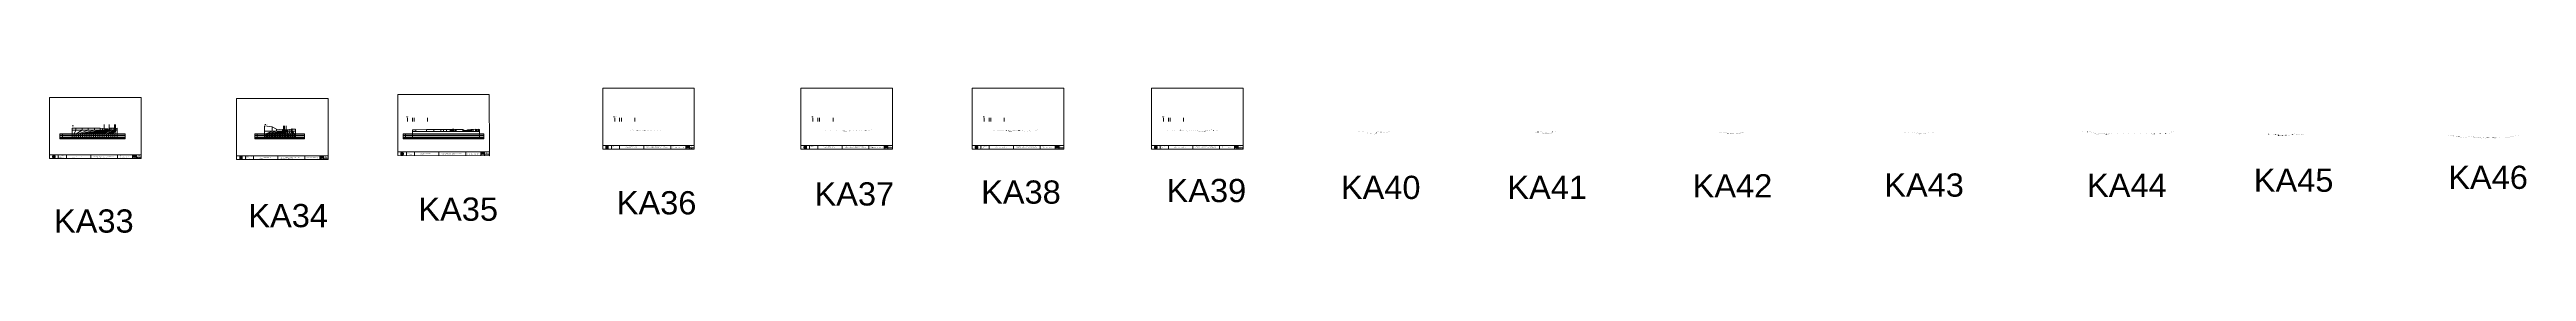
# Model space of a CAD drawing. Header units: millimetres. Extents: x -4102225 to 9709333, y -443196 to 2258209.
# Drawn here: x 2904856 to 9709333, y -163305 to 236074 of the extents above; entities that cross this region are included whole.
import ezdxf

# ---------------------------------------------------------------- set-up
doc = ezdxf.new("R2010")
doc.units = ezdxf.units.MM
doc.header["$PDMODE"] = 35
doc.header["$PDSIZE"] = 20
doc.layers.get('0').update_dxf_attribs({"lineweight": 0})
doc.layers.add('geo', color=7, linetype='Continuous', lineweight=0)
doc.styles.get("Standard").update_dxf_attribs({"font": 'arial.ttf'})

# ---------------------------------------------------------------- blocks, each defined once
blk = doc.blocks.new('Geomatics_Circle_SPT')
at = {"layer": 'geo', "color": 2, "linetype": 'Continuous', "lineweight": 0}
for p, q in [((-25, 5), (-5, 25)), ((0, 25), (-25, 0)), ((-25, -5), (5, 25)), ((5, -25), (-25, 5)), ((-25, 0), (0, -25)), ((-10, 23), (-23, 10)), ((10, 23), (-23, -10)), ((-23, 10), (10, -23)), ((-21, 14), (-14, 21)), ((-21, -14), (14, 21)), ((14, -21), (-21, 14)), ((0, 0), (-18, 18)), ((0, 0), (-18, -18)), ((-14, 21), (21, -14)), ((21, 14), (-14, -21)), ((23, -10), (-10, 23)), ((-10, -23), (23, 10)), ((-5, 25), (25, -5)), ((25, 5), (-5, -25)), ((25, 0), (0, 25)), ((0, 0), (18, 18)), ((0, 0), (18, -18)), ((0, -25), (25, 0)), ((5, 25), (25, 5)), ((23, 10), (10, 23)), ((14, 21), (21, 14)), ((18, 18), (18, 18)), ((-5, -25), (-25, -5)), ((-23, -10), (-10, -23)), ((-14, -21), (-21, -14)), ((-18, -18), (-18, -18)), ((25, -5), (5, -25)), ((5, -25), (5, -25)), ((10, -23), (23, -10)), ((21, -14), (14, -21)), ((18, -18), (18, -18))]:
    blk.add_line(p, q, dxfattribs=at)
at = {"layer": 'geo', "color": 1, "linetype": 'Continuous', "lineweight": 0}
for p, q in [((5, 25), (-25, 5)), ((-5, 25), (-25, -5)), ((-25, 0), (10, 23)), ((-25, 0), (-10, 23)), ((14, 21), (-25, -5)), ((-14, 21), (-25, 5)), ((21, 14), (-25, 5)), ((-21, 14), (-25, -5)), ((-25, 0), (23, 10)), ((-25, 0), (-23, 10)), ((0, 0), (-25, 5)), ((-25, 5), (-21, -14)), ((-25, 5), (-5, -25)), ((-25, 5), (14, -21)), ((-25, 5), (-25, 5)), ((0, 0), (-25, -5)), ((-23, -10), (-25, 0)), ((-10, -23), (-25, 0)), ((10, -23), (-25, 0)), ((-23, 10), (0, 25)), ((-23, -10), (0, 25)), ((-23, 10), (18, 18)), ((-23, -10), (18, 18)), ((-23, 10), (-18, 18)), ((-23, -10), (-18, 18)), ((-18, -18), (-23, 10)), ((0, -25), (-23, 10)), ((-23, 10), (18, -18)), ((-23, 10), (25, 0)), ((-23, 9), (-23, 9)), ((-23, -10), (25, 0)), ((-5, 25), (-21, 14)), ((5, 25), (-21, -14)), ((14, 21), (-21, 14)), ((-14, 21), (-21, -14)), ((0, 0), (-21, 14)), ((-21, 14), (-14, -21)), ((-21, 14), (5, -25)), ((-21, 14), (-21, 14)), ((25, 5), (-21, 14)), ((0, 0), (-21, -14)), ((-18, 18), (10, 23)), ((-18, 18), (-10, 23)), ((-18, -18), (10, 23)), ((-18, -18), (-10, 23)), ((-10, -23), (-18, 18)), ((-18, 18), (10, -23)), ((-18, 18), (23, -10)), ((-18, 18), (-18, 18)), ((-18, 18), (23, 10)), ((-18, -18), (23, 10)), ((5, 25), (-14, 21)), ((-5, 25), (-14, -21)), ((0, 0), (-14, 21)), ((-14, 21), (-5, -25)), ((-14, 21), (-14, 21)), ((25, -5), (-14, 21)), ((21, 14), (-14, 21)), ((-14, -21), (25, 5)), ((0, 0), (-14, -21)), ((-10, 23), (0, 25)), ((-10, -23), (0, 25)), ((-10, 23), (0, -25)), ((-10, 23), (18, -18)), ((-10, 23), (-10, 23)), ((-10, 23), (25, 0)), ((-10, 23), (18, 18)), ((-10, -23), (18, 18)), ((25, 0), (-10, -23)), ((0, 0), (-5, 25)), ((-5, 25), (-5, 25)), ((21, -14), (-5, 25)), ((25, 5), (-5, 25)), ((14, 21), (-5, 25)), ((-5, -25), (21, 14)), ((0, 0), (-5, -25)), ((0, 0), (5, 25)), ((0, 25), (10, -23)), ((0, 25), (0, 25)), ((0, 25), (23, -10)), ((0, 25), (23, 10)), ((0, 25), (10, 23)), ((0, -25), (10, 23)), ((0, 0), (14, 21)), ((0, 0), (21, 14)), ((23, 10), (0, -25)), ((0, 0), (25, 5)), ((0, 0), (5, -25)), ((0, 0), (14, -21)), ((0, 0), (21, -14)), ((0, 0), (25, -5)), ((14, -21), (5, 25)), ((25, -5), (5, 25)), ((21, 14), (5, 25)), ((5, 25), (5, 25)), ((5, -25), (14, 21)), ((5, -25), (25, 5)), ((9, 23), (9, 23)), ((10, 23), (18, -18)), ((10, 23), (25, 0)), ((10, 23), (18, 18)), ((18, 18), (10, -23)), ((25, 0), (10, -23)), ((21, -14), (14, 21)), ((25, 5), (14, 21)), ((14, 21), (14, 21)), ((14, -21), (21, 14)), ((18, 18), (23, -10)), ((18, 18), (23, 10)), ((18, 18), (18, 18)), ((23, 10), (18, -18)), ((25, -5), (21, 14)), ((21, 14), (21, 14)), ((21, -14), (25, 5)), ((23, 10), (25, 0)), ((23, 10), (23, 10)), ((25, 0), (23, -10)), ((25, 5), (25, 5)), ((25, 0), (25, 0)), ((-25, 0), (-25, 0)), ((-25, 0), (23, -10)), ((-25, -5), (-25, -5)), ((-25, -5), (-14, -21)), ((-25, -5), (5, -25)), ((-25, -5), (21, -14)), ((-23, -10), (-23, -10)), ((-18, -18), (-23, -10)), ((0, -25), (-23, -10)), ((18, -18), (-23, -10)), ((-21, -14), (25, -5)), ((-21, -14), (-21, -14)), ((-21, -14), (-5, -25)), ((-21, -14), (14, -21)), ((23, -10), (-18, -18)), ((-18, -18), (-18, -18)), ((-10, -23), (-18, -18)), ((10, -23), (-18, -18)), ((-14, -21), (21, -14)), ((-14, -21), (-14, -21)), ((-14, -21), (5, -25)), ((18, -18), (-10, -23)), ((0, -25), (-10, -23)), ((-9, -23), (-9, -23)), ((-5, -25), (25, -5)), ((-5, -25), (14, -21)), ((-5, -25), (-5, -25)), ((23, -10), (0, -25)), ((10, -23), (0, -25)), ((0, -25), (0, -25)), ((5, -25), (21, -14)), ((5, -25), (5, -25)), ((18, -18), (10, -23)), ((10, -23), (10, -23)), ((14, -21), (25, -5)), ((14, -21), (14, -21)), ((23, -10), (18, -18)), ((18, -18), (18, -18)), ((21, -14), (21, -14)), ((23, -9), (23, -9)), ((25, -5), (25, -5))]:
    blk.add_line(p, q, dxfattribs=at)
at = {"layer": 'geo', "color": 114, "linetype": 'Continuous', "lineweight": 0}
for p, q in [((-25, 5), (14, 21)), ((18, 18), (-25, 0)), ((-25, -5), (21, 14)), ((-14, -21), (-25, 5)), ((10, 23), (-23, 10)), ((0, 0), (-23, 10)), ((-23, 10), (-10, -23)), ((0, 0), (-23, -10)), ((-21, 14), (5, 25)), ((-5, -25), (-21, 14)), ((25, 5), (-21, -14)), ((0, 25), (-18, 18)), ((-18, 18), (0, -25)), ((-14, 21), (-5, 25)), ((5, -25), (-14, 21)), ((0, 0), (-10, 23)), ((0, 0), (-10, -23)), ((-5, 25), (14, -21)), ((18, -18), (0, 25)), ((0, 0), (10, 23)), ((0, 0), (23, 10)), ((0, 0), (10, -23)), ((0, 0), (23, -10)), ((5, 25), (21, -14)), ((23, -10), (10, 23)), ((14, 21), (25, -5)), ((25, 0), (18, 18)), ((21, 14), (25, 5)), ((-25, 0), (-18, -18)), ((-21, -14), (-25, -5)), ((-18, -18), (25, 0)), ((25, -5), (-14, -21)), ((-10, -23), (23, -10)), ((21, -14), (-5, -25)), ((0, -25), (18, -18)), ((14, -21), (5, -25))]:
    blk.add_line(p, q, dxfattribs=at)
at = {"layer": 'geo', "color": 250, "linetype": 'Continuous', "lineweight": 0}
for p, q in [((25, 5), (-25, 5)), ((-25, 5), (-25, -5)), ((0, 0), (-25, 0)), ((-23, 10), (23, 10)), ((-23, 10), (-23, 10)), ((-23, -10), (-23, 10)), ((21, 14), (-21, 14)), ((-21, 14), (-21, -14)), ((-18, 18), (18, 18)), ((-18, -18), (-18, 18)), ((-14, 21), (-14, 21)), ((14, 21), (-14, 21)), ((-14, 21), (-14, -21)), ((-10, 23), (10, 23)), ((-10, -23), (-10, 23)), ((-5, 25), (5, 25)), ((-5, 25), (-5, -25)), ((0, 0), (0, 25)), ((0, 0), (0, -25)), ((0, 0), (25, 0)), ((5, 25), (5, -25)), ((10, -23), (10, 23)), ((14, 21), (14, -21)), ((18, -18), (18, 18)), ((21, 14), (21, 14)), ((21, -14), (21, 14)), ((23, 10), (23, -10)), ((25, 5), (25, 5)), ((25, -5), (25, 5)), ((-25, -5), (25, -5)), ((23, -10), (-23, -10)), ((-21, -14), (21, -14)), ((18, -18), (-18, -18)), ((-14, -21), (14, -21)), ((10, -23), (-10, -23)), ((-5, -25), (5, -25))]:
    blk.add_line(p, q, dxfattribs=at)
blk = doc.blocks.new('GeomaticsNZ TITLE BLOCK')
at = {"color": 7, "linetype": 'Continuous', "lineweight": 0}
for p, q in [((0, 95), (0, 1579)), ((0, 1579), (2363, 1579)), ((2363, 1579), (2364, 95)), ((2364, 95), (0, 95)), ((0, 95), (0, 0)), ((0, 0), (2364, -4)), ((16, 95), (2364, 95)), ((224, 95), (224, 0)), ((2364, 95), (383, 95)), ((436, 95), (436, -1)), ((1063, 95), (1063, -2)), ((1755, 95), (1755, -3)), ((2144, 95), (2144, -3)), ((2144, 82), (2239, 82)), ((2144, 71), (2239, 71)), ((2144, 60), (2239, 60)), ((2144, 49), (2239, 49)), ((2144, 35), (2364, 35)), ((2212, 95), (2212, 36)), ((2239, 95), (2239, -3)), ((2364, -4), (2364, 95))]:
    blk.add_line(p, q, dxfattribs=at)
at = {"color": 7, "linetype": 'Continuous', "lineweight": 0, "xscale": 1.36, "yscale": 1.36, "zscale": 1.36}
blk.add_blockref('Geomatics_Circle_SPT', (112, 46), dxfattribs=at)
at = {"color": 7, "linetype": 'Continuous', "lineweight": 0}
for s, p in [('PK&RR', (2213, 85)), ('ST', (2220, 64)), ('PK', (2220, 51))]:
    blk.add_text(s, height=5, dxfattribs=at).set_placement(p)
at = {"color": 7, "linetype": 'Continuous', "lineweight": 0, "attachment_point": 1}
for s, width, heights, insert, char_height in [('{\\C256;Geomatics N.Z. LTD                   }', 125.08, [15.8], (69, 50), 7), ('{\\C256;GEOMATICS N.Z. LTD                   \\PTELEPHONE:  M 021 023 6 00 55;\\PPO BOX 2177\\PSOUTH DUNEDIN\\PDUNEDIN 9044\\PEmail: geomaticsnz@gmail.com}', 3535.73, [94.7], (234, 83), 7), ('{\\C256;OTAGO REGIONAL COUNCIL\\PDunedin}', 3535.73, [0], (589, 64), 15), ('{\\C256;SURVEY OF THE KAKANUI AND KAURU RIVERS 2021}', 3535.73, [0], (1134, 64), 15), ('{\\C256;ELEVATIONS ARE SHOWN IN LOCAL OTAGO DATUM}', 3535.73, [0], (1134, 35), 10), ('{\\C256;Surveyed by:}', 3535.73, [0], (2145, 92), 7), ('{\\C256;Checked by:}', 3535.73, [0], (2145, 59), 7), ('{\\C256;Approved by:}', 3535.73, [0], (2145, 46), 7), ('{\\C256;JOB No 0032021}', 3535.73, [0], (2145, 21), 7), ('{\\C256;Drawn by:}', 3535.73, [0], (2146, 70), 7), ('{\\C256;Drawn:16-JUNE-2021}', 3535.73, [0], (2245, 21), 7)]:
    blk.add_mtext_dynamic_manual_height_columns(s, width=width, gutter_width=159, heights=heights, dxfattribs=dict(at, insert=insert, char_height=char_height))

msp = doc.modelspace()

# ---------------------------------------------------------------- linework, layer by layer
at = {"color": 1, "lineweight": 0}
for p, q in [((3885029.105, 156500.44), (3887935.836, 156500.44)), ((4454082.423, 156500.44), (4456989.153, 156500.44)), ((4998791.879, 156500.44), (5001698.61, 156500.44)), ((5469247.128, 156500.44), (5472153.859, 156500.44)), ((5961883.153, 156500.44), (5964789.883, 156500.44)), ((2967386.145, 132100.528), (2970292.876, 132100.528)), ((3495909.646, 135430.684), (3498816.377, 135430.684))]:
    msp.add_line(p, q, dxfattribs=at)
at = {"color": 7, "lineweight": 0}
for p, q in [((3888410.709, 143410.418), (3888410.709, 153769.056)), ((3901813.92, 143413.871), (3901813.92, 153765.98)), ((3906677.84, 143555.918), (3906677.84, 153765.98)), ((3943475.083, 143987.781), (3943475.083, 153900.611)), ((4457464.026, 143410.418), (4457464.026, 153769.056)), ((4470867.237, 143413.871), (4470867.237, 153765.98)), ((4475731.157, 143555.918), (4475731.157, 153765.98)), ((4512528.4, 143987.781), (4512528.4, 153900.611)), ((5002173.483, 143410.418), (5002173.483, 153769.056)), ((5015576.693, 143413.871), (5015576.693, 153765.98)), ((5020440.614, 143555.918), (5020440.614, 153765.98)), ((5057237.857, 143987.781), (5057237.857, 153900.611)), ((5472628.732, 143410.418), (5472628.732, 153769.056)), ((5486031.942, 143413.871), (5486031.942, 153765.98)), ((5490895.863, 143555.918), (5490895.863, 153765.98)), ((5527693.106, 143987.781), (5527693.106, 153900.611)), ((5965264.756, 143410.418), (5965264.756, 153769.056)), ((5978667.967, 143413.871), (5978667.967, 153765.98)), ((5983531.887, 143555.918), (5983531.887, 153765.98)), ((6020329.13, 143987.781), (6020329.13, 153900.611)), ((2940494.703, 110000), (2940494.703, 96175.74)), ((3475304.006, 110000), (3475304.006, 96175.74)), ((3547998.184, 121647.282), (3547998.184, 131560.112)), ((3550764.701, 121647.282), (3550764.701, 132005.919)), ((3555124.629, 122237.163), (3555124.629, 132149.993)), ((3882911.602, 110000), (3882911.602, 96175.74))]:
    msp.add_line(p, q, dxfattribs=at)
at = {"color": 7, "lineweight": 0, "transparency": 33554687}
for p, q in [((2933592.361, 110000), (2933592.361, 96302.518)), ((3468401.665, 110000), (3468401.665, 96302.518)), ((3876009.261, 110000), (3876009.261, 96302.518))]:
    msp.add_line(p, q, dxfattribs=at)
at = {"lineweight": 0}
for p, q in [((2933592.361, 110000), (3112162.033, 110000)), ((2933592.361, 109153.568), (3112162.033, 109153.568)), ((2933592.361, 105002.084), (3112162.033, 105002.084)), ((2933592.361, 101057.129), (3112162.033, 101057.129)), ((2933592.361, 98406.866), (3112162.033, 98406.866)), ((2933592.361, 96175.74), (3112162.033, 96175.74)), ((3468401.665, 110000), (3605297.722, 110000)), ((3468401.665, 109153.568), (3605297.722, 109153.568)), ((3468401.665, 105002.084), (3605297.722, 105002.084)), ((3468401.665, 101057.129), (3605297.722, 101057.129)), ((3468401.665, 98406.866), (3605297.722, 98406.866)), ((3468401.665, 96175.74), (3605297.722, 96175.74)), ((3876009.261, 110000), (4097984.184, 110000)), ((3876009.261, 109153.568), (4097984.184, 109153.568)), ((3876009.261, 105002.084), (4097984.184, 105002.084)), ((3876009.261, 101057.129), (4097984.184, 101057.129)), ((3876009.261, 98406.866), (4097984.184, 98406.866)), ((3876009.261, 96175.74), (4097984.184, 96175.74))]:
    msp.add_line(p, q, dxfattribs=at)
for p, q in [((2967070.776, 125436), (2967070.776, 96175.74)), ((2967070.776, 119707.899), (3090704.677, 119707.899)), ((2977111.195, 119707.899), (2972541.47, 110000)), ((2972541.47, 96175.74), (2972541.47, 110000)), ((2977111.195, 125435), (2977111.195, 119707.899)), ((2994639.335, 119707.899), (2978060.062, 110000)), ((2978060.062, 96175.74), (2978060.062, 110000)), ((3010868.931, 119707.899), (2983985.338, 110000)), ((2983985.338, 96175.74), (2983985.338, 110000)), ((3027965.201, 119707.899), (2989939.211, 110000)), ((2989939.211, 96175.74), (2989939.211, 110000)), ((2994639.335, 125104), (2994639.335, 119707.899)), ((3043855.993, 119707.899), (2995735.949, 110000)), ((2995735.949, 96175.74), (2995735.949, 110000)), ((3050405.516, 119707.899), (3001733.954, 110000)), ((3001733.954, 96175.74), (3001733.954, 110000)), ((3055226.895, 119707.899), (3007709.796, 110000)), ((3007709.796, 96175.74), (3007709.796, 110000)), ((3010868.931, 125104), (3010868.931, 119707.899)), ((3058573.29, 119707.899), (3013470.218, 110000)), ((3013470.218, 96175.74), (3013470.218, 110000)), ((3061705.6, 119707.899), (3019477.004, 110000)), ((3019477.004, 96175.74), (3019477.004, 110000)), ((3063867.604, 119707.899), (3025424.025, 110000)), ((3025424.025, 96175.74), (3025424.025, 110000)), ((3027965.201, 125232), (3027965.201, 119707.899)), ((3064676.8, 119707.899), (3031321.67, 110000)), ((3031321.67, 96175.74), (3031321.67, 110000)), ((3068457.266, 119707.899), (3037441.426, 110000)), ((3037441.426, 96175.74), (3037441.426, 110000)), ((3070951.113, 119707.899), (3043273.741, 110000)), ((3043273.741, 96175.74), (3043273.741, 110000)), ((3043855.993, 125392), (3043855.993, 119707.899)), ((3071393.119, 119707.899), (3049177.433, 110000)), ((3049177.433, 96175.74), (3049177.433, 110000)), ((3050405.516, 124901), (3050405.516, 119707.899)), ((3075649.684, 119707.899), (3054999.229, 110000)), ((3054999.229, 96175.74), (3054999.229, 110000)), ((3055087.87, 125540.069), (3055087.87, 135898.706)), ((3055226.895, 123961), (3055226.895, 119707.899)), ((3058573.29, 123661), (3058573.29, 119707.899)), ((3081575.32, 119707.899), (3060985.493, 110000)), ((3060985.493, 96175.74), (3060985.493, 110000)), ((3061705.6, 123501), (3061705.6, 119707.899)), ((3063867.604, 123261), (3063867.604, 119707.899)), ((3064676.8, 123050), (3064676.8, 119707.899)), ((3083154.941, 119707.899), (3066877.991, 110000)), ((3066877.991, 96175.74), (3066877.991, 110000)), ((3068281.352, 125495.975), (3068281.352, 135854.612)), ((3068457.266, 123990), (3068457.266, 119707.899)), ((3070951.113, 125370), (3070951.113, 119707.899)), ((3071393.119, 125710), (3071393.119, 119707.899)), ((3085002.533, 119707.899), (3072836.688, 110000)), ((3072836.688, 96175.74), (3072836.688, 110000)), ((3075649.684, 125320), (3075649.684, 119707.899)), ((3086256.528, 119707.899), (3078844.923, 110000)), ((3078844.923, 96175.74), (3078844.923, 110000)), ((3081575.32, 125450), (3081575.32, 119707.899)), ((3083071.141, 125488.391), (3083071.141, 135847.028)), ((3083154.941, 123850), (3083154.941, 119707.899)), ((3086887.03, 119707.899), (3084648.351, 110000)), ((3084648.351, 96175.74), (3084648.351, 110000)), ((3085002.533, 123279), (3085002.533, 119707.899)), ((3086079.022, 125357.108), (3086079.022, 135715.746)), ((3086256.528, 123919), (3086256.528, 119707.899)), ((3086887.03, 124319), (3086887.03, 119707.899)), ((3090704.677, 125759), (3090704.677, 96175.74)), ((3090704.677, 125759), (3090704.677, 113696.955)), ((3495614.553, 132100), (3495614.553, 96175.74)), ((3495614.553, 117212.197), (3580924.589, 117212.197)), ((3516179.328, 117212.197), (3498745.878, 110000)), ((3498745.878, 96175.74), (3498745.878, 110000)), ((3528752.888, 117212.197), (3501646.065, 110000)), ((3501646.065, 96175.74), (3501646.065, 110000)), ((3545057.925, 117212.197), (3504693.543, 110000)), ((3504693.543, 96175.74), (3504693.543, 110000)), ((3545710.122, 117212.197), (3507846.109, 110000)), ((3507846.109, 96175.74), (3507846.109, 110000)), ((3545820.098, 117212.197), (3511103.765, 110000)), ((3511103.765, 96175.74), (3511103.765, 110000)), ((3546621.455, 117212.197), (3514335.172, 110000)), ((3514335.172, 96175.74), (3514335.172, 110000)), ((3516179.328, 129019), (3516179.328, 117212.197)), ((3547737.169, 117212.197), (3517382.65, 110000)), ((3517382.65, 96175.74), (3517382.65, 110000)), ((3548005.102, 117212.197), (3520771.674, 110000)), ((3520771.674, 96175.74), (3520771.674, 110000)), ((3548196.537, 117212.197), (3523819.152, 110000)), ((3523819.152, 96175.74), (3523819.152, 110000)), ((3548957.941, 117212.197), (3526955.957, 110000)), ((3526955.957, 96175.74), (3526955.957, 110000)), ((3528752.888, 122459), (3528752.888, 117212.197)), ((3549201.01, 117212.197), (3530095.207, 110000)), ((3530095.207, 96175.74), (3530095.207, 110000)), ((3549970.152, 117212.197), (3533208.047, 110000)), ((3533208.047, 96175.74), (3533208.047, 110000)), ((3550769.757, 117212.197), (3536443.443, 110000)), ((3536443.443, 96175.74), (3536443.443, 110000)), ((3551387.754, 117212.197), (3539543.868, 110000)), ((3539543.868, 96175.74), (3539543.868, 110000)), ((3553587.509, 117212.197), (3542807.474, 110000)), ((3542807.474, 96175.74), (3542807.474, 110000)), ((3545057.925, 120468), (3545057.925, 117212.197)), ((3545820.098, 122358), (3545820.098, 117212.197)), ((3554073.046, 117212.197), (3545826.324, 110000)), ((3545826.324, 96175.74), (3545826.324, 110000)), ((3546621.455, 120638), (3546621.455, 117212.197)), ((3547737.169, 121117), (3547737.169, 117212.197)), ((3548005.102, 121177), (3548005.102, 117212.197)), ((3548196.537, 120777), (3548196.537, 117212.197)), ((3548957.941, 120947), (3548957.941, 117212.197)), ((3554339.634, 117212.197), (3548987.929, 110000)), ((3548987.929, 96175.74), (3548987.929, 110000)), ((3549201.01, 120367), (3549201.01, 117212.197)), ((3549970.152, 120237), (3549970.152, 117212.197)), ((3550769.757, 121197), (3550769.757, 117212.197)), ((3551387.754, 120597), (3551387.754, 117212.197)), ((3555135.441, 117212.197), (3552184.082, 110000)), ((3552184.082, 96175.74), (3552184.082, 110000)), ((3553587.509, 120847), (3553587.509, 117212.197)), ((3554073.046, 121317), (3554073.046, 117212.197)), ((3554339.634, 121897), (3554339.634, 117212.197)), ((3555135.441, 121147), (3555135.441, 117212.197)), ((3555389.298, 117212.197), (3555259.577, 110000)), ((3555259.577, 96175.74), (3555259.577, 110000)), ((3555389.298, 121287), (3555389.298, 117212.197)), ((3557281.174, 121207), (3557281.174, 117212.197)), ((3557281.174, 117212.197), (3558492.753, 110000)), ((3558320.168, 121037), (3558320.168, 117212.197)), ((3558320.168, 117212.197), (3561710.168, 110000)), ((3558492.753, 96175.74), (3558492.753, 110000)), ((3561710.168, 96175.74), (3561710.168, 110000)), ((3562921.67, 121597), (3562921.67, 117212.197)), ((3562921.67, 117212.197), (3564896.06, 110000)), ((3564896.06, 96175.74), (3564896.06, 110000)), ((3568498.532, 117212.197), (3568015.108, 110000)), ((3568015.108, 96175.74), (3568015.108, 110000)), ((3568498.532, 123166), (3568498.532, 117212.197)), ((3569795.18, 123106), (3569795.18, 117212.197)), ((3569795.18, 117212.197), (3571198.33, 110000)), ((3570620.918, 123506), (3570620.918, 117212.197)), ((3570620.918, 117212.197), (3574413.204, 110000)), ((3570951.875, 123036), (3570951.875, 117212.197)), ((3570951.875, 117212.197), (3577580.599, 110000)), ((3571198.33, 96175.74), (3571198.33, 110000)), ((3574413.204, 96175.74), (3574413.204, 110000)), ((3577580.599, 96175.74), (3577580.599, 110000)), ((3580924.589, 122906), (3580924.589, 96175.74)), ((3605297.722, 110000), (3605297.722, 96175.74)), ((3901562.171, 116036.525), (4085717.558, 116036.525)), ((3910844.617, 121259), (3910844.617, 116036.525)), ((3940081.499, 121578), (3940081.499, 116036.525)), ((3960826.219, 121757), (3960826.219, 116036.525)), ((3979469.402, 121546), (3979469.402, 116036.525)), ((3987544.643, 121655), (3987544.643, 116036.525)), ((3995682.618, 121625), (3995682.618, 116036.525)), ((4005063.211, 121574), (4005063.211, 116036.525)), ((4008259.248, 121684), (4008259.248, 116036.525)), ((4008876.094, 121824), (4008876.094, 116036.525)), ((4009756.005, 122054), (4009756.005, 116036.525)), ((4011833.879, 122674), (4011833.879, 116036.525)), ((4013448.756, 122734), (4013448.756, 116036.525)), ((4015330.853, 122644), (4015330.853, 116036.525)), ((4018837.552, 121613), (4018837.552, 116036.525)), ((4021767.71, 121843), (4021767.71, 116036.525)), ((4040652.238, 122013), (4040652.238, 116036.525)), ((4043393.823, 119842), (4043393.823, 116036.525)), ((4043581.81, 118632), (4043581.81, 116036.525)), ((4043931.701, 119472), (4043931.701, 116036.525)), ((4043999.217, 119652), (4043999.217, 116036.525)), ((4044306.621, 118952), (4044306.621, 116036.525)), ((4044824.901, 118912), (4044824.901, 116036.525)), ((4047666.976, 119172), (4047666.976, 116036.525)), ((4049998.481, 119372), (4049998.481, 116036.525)), ((4051705.185, 119512), (4051705.185, 116036.525)), ((4052652.808, 119722), (4052652.808, 116036.525)), ((4053205.154, 119711), (4053205.154, 116036.525)), ((4054180.451, 120511), (4054180.451, 116036.525)), ((4056042.747, 120771), (4056042.747, 116036.525)), ((4058572.383, 121211), (4058572.383, 116036.525)), ((4059466.298, 120831), (4059466.298, 116036.525)), ((4061779.12, 121671), (4061779.12, 116036.525)), ((4062956.859, 121661), (4062956.859, 116036.525)), ((4064937.187, 121541), (4064937.187, 116036.525)), ((4068323.153, 121811), (4068323.153, 116036.525)), ((4074942.554, 122660), (4074942.554, 116036.525)), ((4078194.183, 121720), (4078194.183, 116036.525)), ((4080025.207, 121460), (4080025.207, 116036.525)), ((4083671.137, 122330), (4083671.137, 116036.525)), ((4085717.558, 122170), (4085717.558, 112014.483))]:
    msp.add_line(p, q)
at = {"color": 7}
for p, q in [((3112162.033, 110000), (3112162.033, 96175.74)), ((3901562.171, 121150), (3901562.171, 96175.74)), ((4085717.558, 122170), (4085717.558, 96175.74)), ((4097984.184, 110000), (4097984.184, 96175.74))]:
    msp.add_line(p, q, dxfattribs=at)
at = {"color": 1}
for points in [[(2967070.776, 125436), (2977111.195, 125435), (2994639.335, 125104), (3010868.931, 125104), (3027965.201, 125232), (3043855.993, 125392), (3050405.516, 124901), (3055226.895, 123961), (3058573.29, 123661), (3061705.6, 123501), (3063867.604, 123261), (3064676.8, 123050), (3068457.266, 123990), (3070951.113, 125370), (3071393.119, 125710), (3075649.684, 125320), (3081575.32, 125450), (3083154.941, 123850), (3085002.533, 123279), (3086256.528, 123919), (3086887.03, 124319), (3090704.677, 125759)], [(3495614.553, 132100), (3516179.328, 129019), (3528752.888, 122459), (3545057.925, 120468), (3545796.143, 122308), (3545820.098, 122358), (3546621.455, 120638), (3547737.169, 121117), (3548005.102, 121177), (3548196.537, 120777), (3548957.941, 120947), (3549201.01, 120367), (3549970.152, 120237), (3550769.757, 121197), (3551387.754, 120597), (3553587.509, 120847), (3554073.046, 121317), (3554339.634, 121897), (3555135.441, 121147), (3555389.298, 121287), (3557281.174, 121207), (3558320.168, 121037), (3562921.67, 121597), (3568498.532, 123166), (3569795.18, 123106), (3570620.918, 123506), (3570951.875, 123036), (3580924.589, 122906)], [(3901562.171, 121150), (3910844.617, 121259), (3940081.499, 121578), (3960826.219, 121757), (3979469.402, 121546), (3987544.643, 121655), (3995682.618, 121625), (4005063.211, 121574), (4008259.248, 121684), (4008876.094, 121824), (4009756.005, 122054), (4011833.879, 122674), (4013448.756, 122734), (4015330.853, 122644), (4018837.552, 121613), (4021767.71, 121843), (4040652.238, 122013), (4043393.823, 119842), (4043581.81, 118632), (4043931.701, 119472), (4043999.217, 119652), (4044306.621, 118952), (4044824.901, 118912), (4047666.976, 119172), (4049998.481, 119372), (4051705.185, 119512), (4052652.808, 119722), (4053205.154, 119711), (4054180.451, 120511), (4056042.747, 120771), (4058572.383, 121211), (4059466.298, 120831), (4061779.12, 121671), (4062956.859, 121661), (4064937.187, 121541), (4068323.153, 121811), (4074942.554, 122660), (4078194.183, 121720), (4080025.207, 121460), (4083671.137, 122330), (4085717.558, 122170)]]:
    msp.add_lwpolyline(points, dxfattribs=at)
msp.add_lwpolyline([(3545796.143, 122308), (3545796.143, 122007.325), (3545710.122, 121879.64), (3545710.122, 117212.197)])
for p in [(2933592.361, 110000), (2967070.776, 125436), (2977111.195, 125435), (2994639.335, 125104), (3010868.931, 125073), (3027965.201, 125232), (3043855.993, 125392), (3050405.516, 124901), (3055226.895, 123961), (3058573.29, 123661), (3061705.6, 123501), (3063867.604, 123261), (3064676.8, 123050), (3068457.266, 123990), (3070951.113, 125370), (3071393.119, 125710), (3075649.684, 125320), (3081575.32, 125450), (3083154.941, 123850), (3085002.533, 123279), (3086256.528, 123919), (3086887.03, 124319), (3090704.677, 125759), (3468401.665, 110000), (3876009.261, 110000)]:
    msp.add_point(p)
at = {"color": 7}
for p in [(3495614.553, 132100), (3516179.328, 129019), (3528752.888, 122459), (3545057.925, 120468), (3545796.143, 122308), (3545820.098, 122358), (3546621.455, 120638), (3547737.169, 121117), (3548005.102, 121177), (3548196.537, 120777), (3548957.941, 120947), (3549201.01, 120367), (3549970.152, 120237), (3550769.757, 121197), (3551387.754, 120597), (3553587.509, 120847), (3554073.046, 121317), (3554339.634, 121897), (3555135.441, 121147), (3555389.298, 121287), (3557281.174, 121207), (3558320.168, 121037), (3562921.67, 121597), (3568498.532, 123166), (3569795.18, 123106), (3570620.918, 123506), (3570951.875, 123036), (3580924.589, 122906)]:
    msp.add_point(p, dxfattribs=at)
at = {"color": 3}
for p in [(3901562.171, 121150), (3910844.617, 121259), (3940081.499, 121578), (3960826.219, 121757), (3979469.402, 121546), (3987544.643, 121655), (3995682.618, 121625), (4005063.211, 121574), (4008259.248, 121684), (4008876.094, 121824), (4009756.005, 122054), (4011833.879, 122674), (4013448.756, 122734), (4015330.853, 122644), (4018837.552, 121613), (4021767.71, 121843), (4040652.238, 122013), (4043393.823, 119842), (4043581.81, 118632), (4043931.701, 119472), (4043999.217, 119652), (4044306.621, 118952), (4044824.901, 118912), (4047666.976, 119172), (4049998.481, 119372), (4051705.185, 119512), (4052652.808, 119722), (4053205.154, 119711), (4054180.451, 120511), (4056042.747, 120771), (4058572.383, 121211), (4059466.298, 120831), (4061779.12, 121671), (4062956.859, 121661), (4064937.187, 121541), (4068323.153, 121811), (4074942.554, 122660), (4078194.183, 121720), (4080025.207, 121460), (4083671.137, 122330), (4085717.558, 122170), (4500134.629, 120385), (4505661.46, 120735), (4509628.47, 120114), (4518629.408, 119444), (4518787.685, 118614), (4519371.206, 118384), (4519470.224, 118694), (4522245.263, 118454), (4525973.373, 118334), (4528990.006, 118244), (4529005.103, 118284), (4532781.788, 118324), (4532964.772, 118294), (4537108.381, 118364), (4540595.759, 118594), (4547450.465, 118234), (4549898.53, 118134), (4554502.232, 118254), (4558628.125, 119574), (4566538.017, 119764), (4575545.96, 119984), (4582921.283, 120084), (5037626.112, 120079), (5050622.636, 119750), (5067094.716, 119340), (5082352.152, 119171), (5084686.998, 118131), (5085339.429, 117991), (5088032.748, 117681), (5090807.258, 117431), (5092699.358, 117171), (5093745.537, 117031), (5094228.211, 116941), (5102083.653, 117331), (5102311.064, 118171), (5102541.898, 119491), (5106088.585, 119621), (5114273.573, 119492), (5122098.497, 119402), (5122276.023, 119582), (5129124.342, 118622), (5134337.667, 118792), (5142958.812, 118713), (5147250.366, 118613), (5154238.043, 120003), (5158232.615, 119903), (5162668.736, 121533), (5497520.675, 120194), (5500571.848, 120084), (5508201.315, 119224), (5511589.967, 119214), (5514715.434, 119464), (5516917.419, 119584), (5519463.313, 119584), (5523031.513, 119414), (5526747.368, 119114), (5529845.137, 119584), (5533479.986, 119515), (5538703.615, 119915), (5539223.21, 119185), (5539582.892, 117935), (5539763.614, 117905), (5540444.884, 117635), (5541510.255, 117385), (5542381.274, 116985), (5543384.318, 116895), (5544771.453, 117055), (5546604.776, 117405), (5547395.461, 117515), (5548660.159, 117385), (5550356.934, 117755), (5551991.706, 117865), (5553029.51, 117915), (5554494.503, 118235), (5555749.412, 118305), (5558472.741, 118365), (5561100.4, 118365), (5561497.297, 118425), (5564129.467, 118445), (5566275.051, 118665), (5569038.834, 118675), (5572212.214, 118695), (5576518.138, 118365), (5577593.161, 117935), (5583851.177, 117296), (5584132.396, 117086), (5591470.163, 117326), (5595651.609, 117776), (5596867.301, 118416), (5600907.134, 117616), (5612132.376, 117926), (5614989.087, 119636), (5618782.497, 121016), (5976914.446, 119389), (5988620.852, 119590), (5995643.852, 119590), (6007846.073, 119781), (6011320.87, 119741), (6015338.511, 119121), (6016853.35, 118821), (6020924.708, 119061), (6028835.935, 118622), (6031139.681, 117242), (6035367.771, 118302), (6042268.416, 118363), (6047607.356, 118513), (6053727.709, 118663), (6058320.6, 118934), (6059708.324, 117954), (6061779.031, 117514), (6062027.25, 117114), (6063045.178, 116424), (6064150.079, 116434), (6066704.478, 116484), (6069388.188, 116224), (6071727.427, 116264), (6073055.222, 116045), (6074077.005, 115985), (6078913.101, 116765), (6078917.302, 117185), (6079691.586, 117965), (6081464.645, 118525), (6083637.158, 118365), (6084667.511, 118755), (6086166.664, 118855), (6090484.114, 118576), (6091933.297, 118906), (6096349.791, 120916), (6097638.926, 121106), (6101841.487, 118936), (6102664.337, 118586), (6111542.978, 118487), (6114235.358, 118337), (6500347.196, 116350), (6504622.805, 115490), (6510639.99, 115359), (6515329.39, 115139), (6524570.672, 113129), (6524828.719, 111419), (6533221.755, 111098), (6534547.529, 110888), (6535737.958, 110918), (6545400, 109108), (6547382.029, 110397), (6548047.056, 111007), (6549960.57, 111817), (6550250.569, 112317), (6550691.867, 112557), (6553865.339, 114977), (6555393.286, 114957), (6562593.632, 114607), (6568121.247, 114706), (6573093.636, 113966), (6577429.175, 113946), (6580218.213, 114856), (6584435.685, 115205), (6585974.527, 115955), (6987295.847, 114707), (6990350.778, 114776), (6992121.885, 114916), (6995578.757, 114926), (7001841.736, 115006), (7004384.556, 115076), (7005245.948, 113106), (7005588.04, 112086), (7008002.465, 111416), (7010096.165, 110945), (7011555.519, 111915), (7015874.578, 111705), (7019030.952, 111445), (7019631.234, 111445), (7020332.12, 111325), (7023006.78, 111125), (7023492.288, 111205), (7026130.885, 111095), (7026476.996, 111125), (7028203.545, 110845), (7031225.474, 111774), (7031837.863, 112194), (7034172.004, 115654), (7041783.208, 115184), (7491304.333, 114232), (7495246.948, 114162), (7498514.361, 114372), (7503091.318, 114322), (7505413.886, 114362), (7508224.174, 114351), (7511567.047, 114531), (7515560.403, 111231), (7516038.628, 111131), (7517966.823, 111641), (7521409.562, 111551), (7522860.602, 111201), (7523434.476, 111151), (7524552.121, 110930), (7525999.257, 110650), (7527605.765, 110370), (7529117.49, 110030), (7530231.586, 109870), (7531099.681, 109730), (7538416.14, 110160), (7539765.136, 110240), (7541076.308, 110470), (7543233.542, 110649), (7545396.689, 110769), (7547612.472, 110979), (7548424.827, 111149), (7548877.942, 111169), (7550122.21, 112649), (7553238.304, 112479), (7555426.031, 113569), (7555949.575, 113399), (7556331.608, 113939), (7557605.304, 113979), (7999732.381, 114623), (8004158.608, 113113), (8012543.883, 112262), (8021512.501, 112572), (8028512.086, 112821), (8034170.529, 110581), (8036953.216, 112341), (8040507.869, 109981), (8042704.82, 109311), (8042717.653, 110071), (8042927.335, 110581), (8044660.06, 110811), (8044719.426, 109931), (8047575.019, 109770), (8052317.69, 111370), (8054543.352, 110581), (8057789.258, 112070), (8057990.243, 112110), (8067240.618, 113059), (8078705.313, 113289), (8081336.593, 113389), (8490278.745, 115037), (8502968.844, 115177), (8508962.968, 115257), (8512927.86, 115247), (8515758.337, 114156), (8519240.906, 112666), (8521576.025, 110786), (8525206.391, 110686), (8526220.957, 110936), (8529155.842, 108816), (8531307.718, 108776), (8533468.853, 109336), (8533474.138, 109666), (8535787.865, 110006), (8538957.059, 110386), (8542738.857, 110286), (8545256.261, 110086), (8548524.72, 109626), (8549951.658, 109586), (8550854.184, 109436), (8552856.612, 109086), (8554095.665, 109006), (8555193.679, 108976), (8556271.876, 108976), (8556918.86, 108946), (8559449.112, 109116), (8561393.133, 109346), (8561472.228, 109596), (8562930.666, 110636), (8570671.835, 111186), (8585535.628, 111076), (8602045.983, 111316), (8617019.413, 110985), (8632976.84, 110445), (8649172.957, 110165), (8664578.724, 110405), (8678640.598, 109835), (8680108.819, 109515), (8682289.815, 109345), (8682289.815, 109345), (8683894.599, 109305), (8684150.839, 109505), (8687942.576, 110165), (8703091.604, 110315), (8717487.959, 110334), (8721139.231, 111554), (8729343.849, 112124), (8733630.465, 114384), (8735325.323, 115334), (8740920.088, 115394), (9000226.385, 108885), (9004712.712, 108925), (9013984.841, 109075), (9016086.642, 108955), (9019465.719, 108115), (9021508.627, 107376), (9024435.03, 107186), (9026540.495, 106266), (9027611.497, 107960), (9028594.06, 105756), (9029143.535, 105486), (9031373.954, 105826), (9032572.014, 105796), (9033210.568, 105816), (9035317.817, 105546), (9036386.456, 105696), (9036416.343, 105696), (9038195.764, 105627), (9039437.918, 105727), (9039732.019, 106047), (9041788.426, 106077), (9044279.185, 106087), (9046548.188, 106017), (9047278.638, 106157), (9048512.98, 106167), (9048749.895, 106257), (9048992.208, 106267), (9051341.684, 106387), (9054285.819, 106377), (9059116.357, 106458), (9064425.461, 106798), (9067060.163, 107648), (9069716.389, 109128), (9072997.994, 109808), (9076403.682, 109368), (9078141.189, 108968), (9080167.765, 107419), (9082321.547, 107849), (9087035.929, 107809), (9090153.55, 107699), (9091668.228, 107789), (9093939.12, 107969), (9097670.164, 108029), (9494737.274, 104952), (9499724.882, 104932), (9504036.272, 104902), (9507411.184, 104921), (9508353.01, 104991), (9508552.614, 104201), (9509651.496, 103621), (9517097.337, 103041), (9517457.182, 102921), (9519094.853, 101681), (9521989.898, 101591), (9523996.495, 102360), (9527981.661, 99910), (9530491.793, 99880), (9535762.236, 100190), (9540675.501, 100660), (9544999.784, 101039), (9550068.328, 101309), (9552762.975, 101589), (9558557.195, 101609), (9562671.578, 101568), (9563706.944, 101318), (9564489.449, 100458), (9565657.791, 100048), (9566027.44, 99878), (9566500.916, 99698), (9568834.266, 99478), (9573155.497, 99378), (9574989.541, 99068), (9576892.393, 98768), (9578860.788, 99708), (9579614.943, 100007), (9581904.48, 100167), (9582476.44, 100017), (9582677.366, 99797), (9586067.933, 97577), (9589990.819, 99907), (9591418.813, 99977), (9595948.783, 97400), (9598572.603, 98956), (9599962.694, 99696), (9603101.774, 99606), (9603324.52, 99296), (9605905.729, 99476), (9606486.624, 99556), (9614720.414, 99456), (9617435.17, 99305), (9622916.344, 99235), (9627646.387, 99215), (9634991.642, 99134), (9650960.004, 98952), (9650962.971, 98952), (9655356.228, 99947), (9658574.926, 99892), (9658655.669, 99899), (9658697.659, 99905), (9662050.243, 99853), (9666134.829, 101963), (9668243.605, 103053), (9671601.754, 103003), (9674613.288, 103812), (9679413.145, 104142), (9686596.632, 103982)]:
    msp.add_point(p, dxfattribs=at)

# ---------------------------------------------------------------- block references
at = {"color": 7, "lineweight": 0, "xscale": 106.5053773992074, "yscale": 106.5053773992074, "zscale": 106.5053773992074}
for p in [(2904856.495, 42213.092), (3418917.183, 39209.67), (3861346.089, 49840.668), (4424383.581, 67876.527), (4969093.038, 67876.527), (5439548.287, 67876.527), (5932184.311, 67876.527)]:
    msp.add_blockref('GeomaticsNZ TITLE BLOCK', p, dxfattribs=at)

# ---------------------------------------------------------------- texts
at = {"color": 7, "lineweight": 0, "transparency": 33554687}
for s, height, p in [('Ground Level', 473.07414, (3889221.437, 156500.44)), ('Ground Level', 473.07414, (4458274.754, 156500.44)), ('Ground Level', 473.07414, (5002984.211, 156500.44)), ('Ground Level', 473.07414, (5473439.46, 156500.44)), ('Ground Level', 473.07414, (5966075.484, 156500.44)), ('Section KA33', 473.07414, (2933525.414, 95257.825)), ('DATUM 110.00', 473.07414, (2933525.425, 110135.982)), ('Ground Level', 473.07414, (2934984.648, 99738.63)), ('Chainage', 473.0741, (2934986.907, 97414.494)), ('Easting', 473.0741, (2934967.545, 102527.941)), ('Northing', 473.0741, (2935036.429, 106387.343)), ('Ground Level', 473.07414, (2971578.477, 132100.528)), ('Section KA34', 473.07414, (3468334.717, 95257.825)), ('DATUM 110.00', 473.07414, (3468334.728, 110135.982)), ('Ground Level', 473.07414, (3469793.951, 99738.63)), ('Chainage', 473.0741, (3469796.21, 97414.494)), ('Easting', 473.0741, (3469776.848, 102527.941)), ('Northing', 473.0741, (3469845.732, 106387.343)), ('Ground Level', 473.07414, (3500101.978, 135430.684)), ('Section KA35', 473.07414, (3875942.313, 95257.825)), ('DATUM 110.00', 473.07414, (3875942.324, 110135.982)), ('Ground Level', 473.07414, (3877401.547, 99738.63)), ('Chainage', 473.0741, (3877403.806, 97414.494)), ('Easting', 473.0741, (3877384.444, 102527.941)), ('Northing', 473.0741, (3877453.328, 106387.343))]:
    msp.add_text(s, height=height, dxfattribs=at).set_placement(p)
for s, p in [(' -32.93  125.44  1429243.68  4999916.51', (2966619.463, 96153.571)), (' -22.89  125.44  1429234.09  4999919.49', (2971839.158, 96153.571)), ('  -5.36  125.10  1429217.27  4999924.43', (2977772.634, 96153.571)), ('  10.87  125.07  1429201.63  4999928.76', (2983706.11, 96099.683)), ('  27.97  125.23  1429185.23  4999933.59', (2989639.585, 96155.276)), ('  43.86  125.39  1429169.78  4999937.35', (2995573.061, 96166.872)), ('  50.41  124.90  1429163.64  4999939.71', (3001506.536, 96146.75)), ('  55.23  123.96  1429159.09  4999941.33', (3007440.012, 96146.75)), ('  58.57  123.66  1429155.82  4999942.07', (3013373.488, 96146.75)), ('  61.71  123.50  1429152.84  4999943.04', (3019306.963, 96149.478)), ('  63.87  123.26  1429150.76  4999943.63', (3025240.439, 96149.478)), ('  64.68  123.05  1429149.99  4999943.88', (3031173.914, 96149.478)), ('  68.46  123.99  1429148.13  4999950.20', (3037107.39, 96149.478)), ('  70.95  125.37  1429143.29  4999943.15', (3043040.866, 96142.657)), ('  71.39  125.71  1429143.69  4999946.26', (3048974.341, 96142.657)), ('  75.65  125.32  1429139.38  4999946.69', (3054907.817, 96142.657)), ('  81.58  125.45  1429133.62  4999948.10', (3060841.292, 96147.432)), ('  83.15  123.85  1429131.94  4999947.96', (3066774.768, 96147.432)), ('  85.00  123.28  1429130.31  4999948.99', (3072708.244, 96147.432)), ('  86.26  123.92  1429129.14  4999949.46', (3078641.719, 96147.432)), ('  86.89  124.32  1429128.55  4999949.69', (3084575.195, 96147.432)), ('  90.70  125.76  1429124.94  4999950.95', (3090508.67, 96146.75)), ('  -4.39  132.10  1429274.02  4999131.25', (3495202.795, 96153.571)), ('  16.18  129.02  1429263.11  4999146.57', (3498365.142, 96099.683)), ('  28.75  122.46  1429253.49  4999154.68', (3501527.489, 96155.276)), ('  45.06  120.47  1429241.58  4999165.82', (3504689.836, 96166.872)), ('  45.80  122.31  1429230.45  4999146.38', (3507851.842, 96166.872)), ('  45.82  122.36  1429230.44  4999146.44', (3511014.189, 96166.872)), ('  46.62  120.64  1429240.25  4999166.68', (3514176.536, 96166.872)), ('  47.74  121.12  1429229.86  4999151.23', (3517338.542, 96166.872)), ('  48.01  121.18  1429229.44  4999150.83', (3520500.889, 96166.872)), ('  48.20  120.78  1429229.65  4999152.01', (3523663.236, 96166.872)), ('  48.96  120.95  1429238.43  4999168.15', (3526825.242, 96166.872)), ('  49.20  120.37  1429229.54  4999154.49', (3529987.589, 96166.872)), ('  49.97  120.24  1429229.32  4999155.92', (3533149.936, 96166.872)), ('  50.77  121.20  1429237.18  4999169.47', (3536312.283, 96146.75)), ('  51.39  120.60  1429228.61  4999157.76', (3539474.63, 96146.75)), ('  53.59  120.85  1429227.39  4999160.24', (3542636.977, 96146.75)), ('  54.07  121.32  1429234.68  4999171.63', (3545799.324, 96146.75)), ('  54.34  121.90  1429236.34  4999173.78', (3548961.671, 96146.75)), ('  55.14  121.15  1429226.93  4999162.64', (3552124.018, 96146.75)), ('  55.39  121.29  1429231.05  4999169.32', (3555286.365, 96146.75)), ('  57.28  121.21  1429228.14  4999168.56', (3558448.712, 96146.75)), ('  58.32  121.04  1429233.79  4999176.86', (3561610.718, 96146.75)), ('  62.92  121.60  1429231.04  4999180.61', (3564773.065, 96149.478)), ('  68.50  123.17  1429230.07  4999187.29', (3567935.412, 96149.478)), ('  69.80  123.11  1429228.90  4999187.99', (3571097.759, 96149.478)), ('  70.62  123.51  1429224.12  4999184.57', (3574260.106, 96142.657)), ('  70.95  123.04  1429227.33  4999188.14', (3577422.453, 96142.657)), ('  80.92  122.91  1429214.38  4999189.21', (3580584.8, 96147.432))]:
    msp.add_text(s, height=500, rotation=90).set_placement(p)
at = {"color": 7, "lineweight": 0}
for s, height, p in [('A1 HORIZONTAL SCALE  1:200      VERTICAL SCALE   1:200 ', 823.57462, (4615843.27, 72553.623)), ('A3 HORIZONTAL SCALE  1:800      VERTICAL SCALE   1:800', 823.57462, (4615843.27, 70650.367)), ('SCALE :  ', 823.5746, (4615925.241, 74514.477)), ('KA27', 1764.8028, (4667171.409, 74083.808)), ('A1 HORIZONTAL SCALE  1:200      VERTICAL SCALE   1:200 ', 823.57462, (5160552.727, 72553.623)), ('A3 HORIZONTAL SCALE  1:800      VERTICAL SCALE   1:800', 823.57462, (5160552.727, 70650.367)), ('SCALE :  ', 823.5746, (5160634.698, 74514.477)), ('KA27', 1764.8028, (5211880.865, 74083.808)), ('A1 HORIZONTAL SCALE  1:200      VERTICAL SCALE   1:200 ', 823.57462, (5631007.976, 72553.623)), ('A3 HORIZONTAL SCALE  1:800      VERTICAL SCALE   1:800', 823.57462, (5631007.976, 70650.367)), ('SCALE :  ', 823.5746, (5631089.947, 74514.477)), ('KA27', 1764.8028, (5682336.114, 74083.808)), ('A1 HORIZONTAL SCALE  1:200      VERTICAL SCALE   1:200 ', 823.57462, (6123644, 72553.623)), ('A3 HORIZONTAL SCALE  1:800      VERTICAL SCALE   1:800', 823.57462, (6123644, 70650.367)), ('SCALE :  ', 823.5746, (6123725.971, 74514.477)), ('KA27', 1764.8028, (6174972.139, 74083.808)), ('A1 HORIZONTAL SCALE  1:200      VERTICAL SCALE   1:200 ', 823.57462, (3096316.184, 46890.188)), ('A3 HORIZONTAL SCALE  1:800      VERTICAL SCALE   1:800', 823.57462, (3096316.184, 44986.932)), ('SCALE :  ', 823.5746, (3096398.155, 48851.042)), ('KA33', 1764.8028, (3147644.322, 48420.372)), ('A1 HORIZONTAL SCALE  1:200      VERTICAL SCALE   1:200 ', 823.57462, (3610376.872, 43886.766)), ('A3 HORIZONTAL SCALE  1:800      VERTICAL SCALE   1:800', 823.57462, (3610376.872, 41983.51)), ('SCALE :  ', 823.5746, (3610458.843, 45847.621)), ('KA34', 1764.8028, (3661705.01, 45416.951)), ('A1 HORIZONTAL SCALE  1:200      VERTICAL SCALE   1:200 ', 823.57462, (4052805.779, 54517.764)), ('A3 HORIZONTAL SCALE  1:800      VERTICAL SCALE   1:800', 823.57462, (4052805.779, 52614.508)), ('SCALE :  ', 823.5746, (4052887.749, 56478.618)), ('KA35', 1764.8028, (4104133.917, 56047.948)), ('KA43', 63996.9987, (7945117.003, -63260.821)), ('KA44', 63996.9987, (8502190.309, -63899.435)), ('KA45', 63996.9987, (8960370.831, -49904.145)), ('KA46', 63996.9987, (9494581.19, -41906.836)), ('KA35', 63996.9987, (3918152.277, -129684.748)), ('KA36', 63996.9987, (4463184.156, -112115.773)), ('KA37', 63996.9987, (5006374.388, -87715.981)), ('KA38', 63996.9987, (5464128.384, -82661.571)), ('KA39', 63996.9987, (5973552.378, -78316.506)), ('KA40', 63996.9987, (6452413.127, -69694.788)), ('KA41', 63996.9987, (6909704.502, -69694.788)), ('KA42', 63996.9987, (7418763.849, -65383.929)), ('KA33', 63996.9987, (2917244.146, -162396.663)), ('KA34', 63996.9987, (3451049.342, -147441.278))]:
    msp.add_text(s, height=height, dxfattribs=at).set_placement(p)
at = {"color": 7, "lineweight": 0, "char_height": 500, "attachment_point": 1, "rotation": 90}
for insert in [(3887622.923, 153227.22), (3900901.49, 153224.143), (3905537.767, 153224.143), (3942687.296, 153358.774), (4456676.24, 153227.22), (4469954.807, 153224.143), (4474591.085, 153224.143), (4511740.614, 153358.774), (5001385.697, 153227.22), (5014664.264, 153224.143), (5019300.541, 153224.143), (5056450.07, 153358.774), (5471840.946, 153227.22), (5485119.513, 153224.143), (5489755.79, 153224.143), (5526905.319, 153358.774), (5964476.97, 153227.22), (5977755.537, 153224.143), (5982391.815, 153224.143), (6019541.344, 153358.774), (3054300.084, 135011.829), (3067493.566, 134967.735), (3082283.355, 134960.151), (3085291.236, 134828.868), (3547210.398, 130673.234), (3549976.915, 131119.042), (3554336.843, 131263.116)]:
    msp.add_mtext_dynamic_manual_height_columns('W', width=4277.92851, gutter_width=12.5, heights=[0], dxfattribs=dict(at, insert=insert))

doc.saveas('drawing.dxf')
